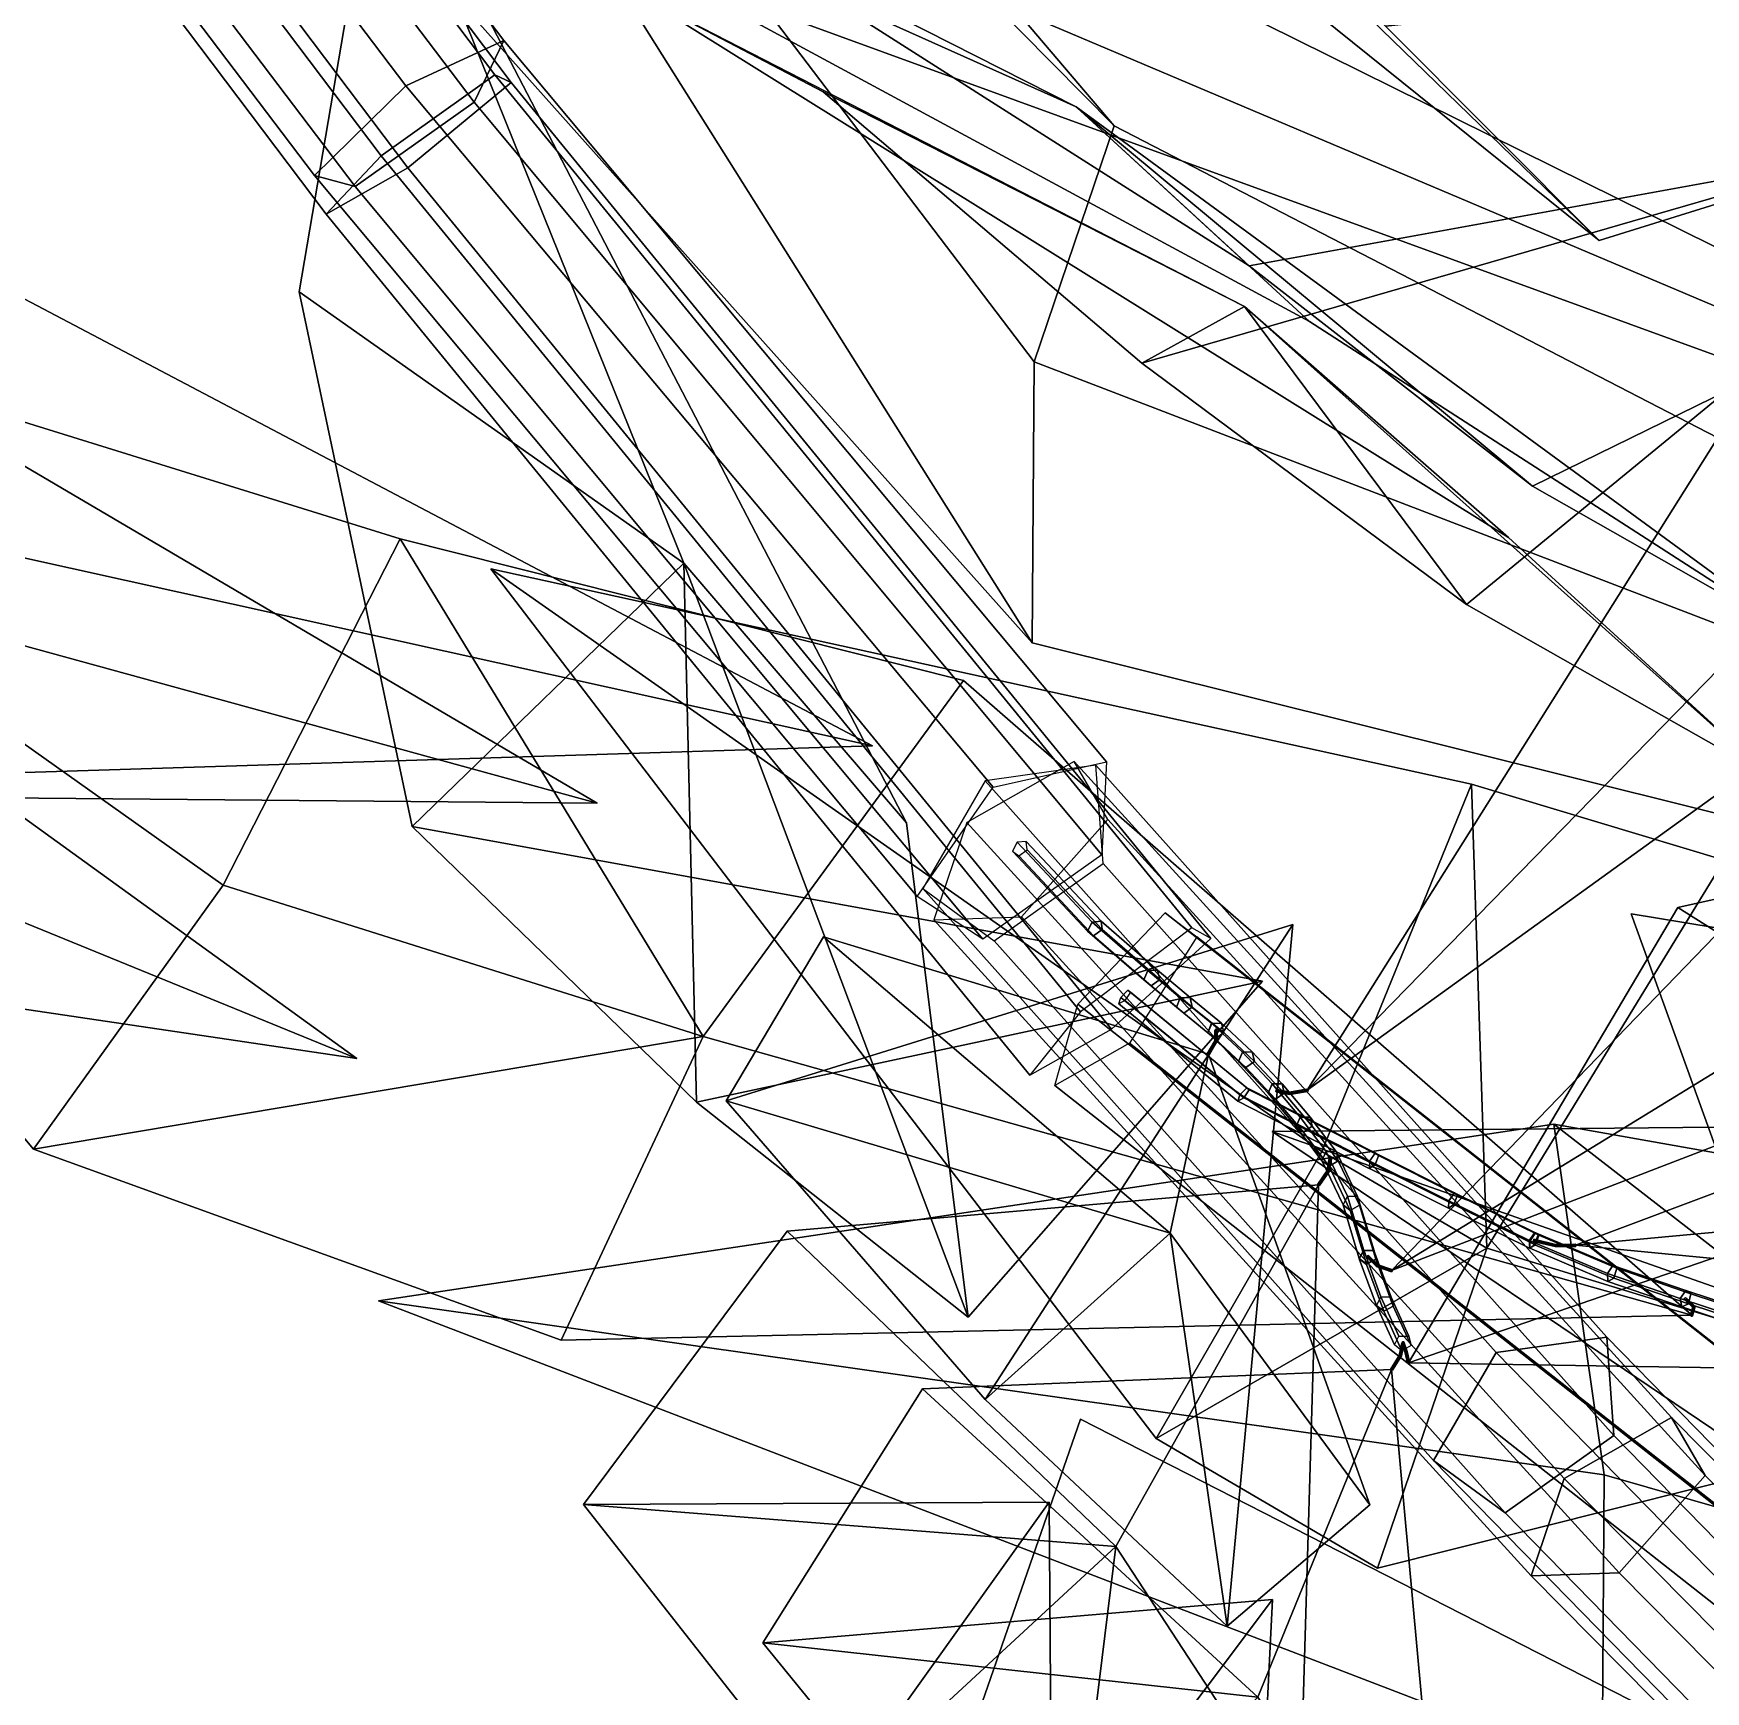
# Model space of a CAD drawing. Header units: metres. Extents: x -422 to 269, y -311 to 154.
# Drawn here: x 83.6 to 128.56, y -205.74 to -161.16 of the extents above; entities that cross this region are included whole.
import ezdxf

# ---------------------------------------------------------------- set-up
doc = ezdxf.new("R2010")
doc.units = ezdxf.units.M

msp = doc.modelspace()

# ---------------------------------------------------------------- linework, layer by layer
at = {"layer": 'coral-li_Intrnd', "color": 3}
for points in [[(77.9958, -138.4192, 530.5067), (96.00821, -162.2718, 533.7997), (92.9461, -164.4474, 534.79), (74.9337, -140.5948, 531.4969)], [(75.9547, -139.276, 525.2241), (93.6129, -162.5605, 518.1351), (96.2484, -161.3485, 520.7188), (78.5902, -138.0639, 527.8079)], [(78.5902, -138.0639, 527.8079), (96.2484, -161.3485, 520.7188), (95.4468, -162.9989, 524.1428), (77.7886, -139.7143, 531.2319)], [(78.4367, -138.6183, 526.6523), (96.4491, -162.4709, 529.9454), (96.00821, -162.2718, 533.7997), (77.9958, -138.4192, 530.5067)], [(75.6513, -140.9189, 525.2244), (93.6637, -164.7715, 528.5175), (96.4491, -162.4709, 529.9454), (78.4367, -138.6183, 526.6523)], [(73.4997, -141.6868, 527.0273), (91.1579, -164.9713, 519.9382), (93.6129, -162.5605, 518.1351), (75.9547, -139.276, 525.2241)], [(77.7886, -139.7143, 531.2319), (95.4468, -162.9989, 524.1428), (92.2532, -165.2717, 523.6531), (74.595, -141.9871, 530.7422)], [(74.9337, -140.5948, 531.4969), (92.9461, -164.4474, 534.79), (91.466, -166.0115, 531.5568), (73.4536, -142.1589, 528.2637)], [(73.4536, -142.1589, 528.2637), (91.466, -166.0115, 531.5568), (93.6637, -164.7715, 528.5175), (75.6513, -140.9189, 525.2244)], [(74.595, -141.9871, 530.7422), (92.2532, -165.2717, 523.6531), (91.1579, -164.9713, 519.9382), (73.4997, -141.6868, 527.0273)], [(93.6129, -162.5605, 518.1351), (109.4018, -181.4242, 502.7185), (112.4519, -180.7346, 505.0232), (96.2484, -161.3485, 520.7188)], [(96.2484, -161.3485, 520.7188), (112.4519, -180.7346, 505.0232), (112.325, -183.2353, 507.9932), (95.4468, -162.9989, 524.1428)], [(96.00821, -162.2718, 533.7997), (114.7489, -185.1988, 537.9971), (111.7553, -187.4616, 539.0012), (92.9461, -164.4474, 534.79)], [(96.4491, -162.4709, 529.9454), (115.2584, -185.4851, 534.1567), (114.7489, -185.1988, 537.9971), (96.00821, -162.2718, 533.7997)], [(91.1579, -164.9713, 519.9382), (107.3614, -184.3574, 504.2426), (109.4018, -181.4242, 502.7185), (93.6129, -162.5605, 518.1351)], [(93.6637, -164.7715, 528.5175), (112.5843, -187.9275, 532.7515), (115.2584, -185.4851, 534.1567), (96.4491, -162.4709, 529.9454)], [(95.4468, -162.9989, 524.1428), (112.325, -183.2353, 507.9932), (109.1314, -185.5081, 507.5035), (92.2532, -165.2717, 523.6531)], [(92.9461, -164.4474, 534.79), (111.7553, -187.4616, 539.0012), (110.3866, -189.1674, 535.7908), (91.466, -166.0115, 531.5568)], [(92.2532, -165.2717, 523.6531), (109.1314, -185.5081, 507.5035), (107.3614, -184.3574, 504.2426), (91.1579, -164.9713, 519.9382)], [(91.466, -166.0115, 531.5568), (110.3866, -189.1674, 535.7908), (112.5843, -187.9275, 532.7515), (93.6637, -164.7715, 528.5175)], [(108.6941, -182.3689, 502.9297), (124.7593, -200.0053, 489.2169), (127.6453, -198.3667, 490.4904), (111.5801, -180.7302, 504.2032)], [(111.5801, -180.7302, 504.2032), (127.6453, -198.3667, 490.4904), (128.551, -199.9243, 493.5547), (112.4858, -182.2878, 507.2675)], [(109.1914, -181.2465, 503.2659), (122.9277, -196.6212, 485.042), (125.9061, -196.2074, 486.9379), (112.1698, -180.8327, 505.1617)], [(112.1698, -180.8327, 505.1617), (125.9061, -196.2074, 486.9379), (126.0947, -198.8492, 489.3089), (112.3584, -183.4745, 507.5327)], [(107.5115, -184.1479, 504.4474), (121.2478, -199.5226, 486.2236), (122.9277, -196.6212, 485.042), (109.1914, -181.2465, 503.2659)], [(107.8082, -184.9872, 505.2592), (123.8734, -202.6236, 491.5464), (124.7593, -200.0053, 489.2169), (108.6941, -182.3689, 502.9297)], [(112.4858, -182.2878, 507.2675), (128.551, -199.9243, 493.5547), (126.2332, -202.5401, 494.2036), (110.1679, -184.9037, 507.9164)], [(112.3584, -183.4745, 507.5327), (126.0947, -198.8492, 489.3089), (123.1723, -200.9291, 488.8607), (109.436, -185.5543, 507.0846)], [(109.436, -185.5543, 507.0846), (123.1723, -200.9291, 488.8607), (121.2478, -199.5226, 486.2236), (107.5115, -184.1479, 504.4474)], [(110.1679, -184.9037, 507.9164), (126.2332, -202.5401, 494.2036), (123.8734, -202.6236, 491.5464), (107.8082, -184.9872, 505.2592)], [(114.0282, -184.7976, 537.6396), (134.6501, -201.0191, 545.933), (132.2999, -203.4733, 546.9768), (111.678, -187.2518, 538.6834)], [(114.8835, -185.4432, 534.2502), (135.5054, -201.6646, 542.5436), (134.6501, -201.0191, 545.933), (114.0282, -184.7976, 537.6396)], [(113.0699, -188.3023, 533.1677), (133.6918, -204.5238, 541.4611), (135.5054, -201.6646, 542.5436), (114.8835, -185.4432, 534.2502)], [(111.678, -187.2518, 538.6834), (132.2999, -203.4733, 546.9768), (131.6807, -205.6584, 544.2422), (111.0588, -189.437, 535.9489)], [(111.0588, -189.437, 535.9489), (131.6807, -205.6584, 544.2422), (133.6918, -204.5238, 541.4611), (113.0699, -188.3023, 533.1677)], [(122.9277, -196.6212, 485.042), (134.7501, -208.6966, 463.9868), (137.8966, -208.4634, 465.6243), (125.9061, -196.2074, 486.9379)], [(125.9061, -196.2074, 486.9379), (137.8966, -208.4634, 465.6243), (138.3589, -211.3991, 467.5747), (126.0947, -198.8492, 489.3089)], [(121.2478, -199.5226, 486.2236), (133.2383, -211.7786, 464.91), (134.7501, -208.6966, 463.9868), (122.9277, -196.6212, 485.042)], [(124.7593, -200.0053, 489.2169), (141.9223, -217.3534, 476.2458), (144.7081, -215.6092, 477.5998), (127.6453, -198.3667, 490.4904)], [(127.6453, -198.3667, 490.4904), (144.7081, -215.6092, 477.5998), (145.5522, -217.1019, 480.7136), (128.551, -199.9243, 493.5547)], [(126.0947, -198.8492, 489.3089), (138.3589, -211.3991, 467.5747), (135.4365, -213.4789, 467.1266), (123.1723, -200.9291, 488.8607)], [(123.1723, -200.9291, 488.8607), (135.4365, -213.4789, 467.1266), (133.2383, -211.7786, 464.91), (121.2478, -199.5226, 486.2236)], [(123.8734, -202.6236, 491.5464), (141.0364, -219.9717, 478.5753), (141.9223, -217.3534, 476.2458), (124.7593, -200.0053, 489.2169)], [(128.551, -199.9243, 493.5547), (145.5522, -217.1019, 480.7136), (143.2959, -219.7827, 481.313), (126.2332, -202.5401, 494.2036)], [(126.2332, -202.5401, 494.2036), (143.2959, -219.7827, 481.313), (141.0364, -219.9717, 478.5753), (123.8734, -202.6236, 491.5464)]]:
    msp.add_3dface(points, dxfattribs=at)
at = {"layer": 'coral-li_Leaf', "color": 3}
for points in [[(82.2972, -127.9908, 544.9619), (112.6605, -163.6378, 555.6397), (82.5609, -133.2216, 531.3297)], [(82.2972, -127.9908, 544.9619), (82.5609, -133.2216, 531.3297), (112.6605, -163.6378, 555.6397)], [(82.5609, -133.2216, 531.3297), (110.4517, -177.5394, 527.5251), (79.685, -143.0822, 514.4729)], [(82.5609, -133.2216, 531.3297), (79.685, -143.0822, 514.4729), (110.4517, -177.5394, 527.5251)], [(82.5609, -133.2216, 531.3297), (112.6605, -163.6378, 555.6397), (110.5086, -169.9835, 542.9767)], [(82.5609, -133.2216, 531.3297), (110.5086, -169.9835, 542.9767), (112.6605, -163.6378, 555.6397)], [(82.5609, -133.2216, 531.3297), (110.5086, -169.9835, 542.9767), (110.4517, -177.5394, 527.5251)], [(82.5609, -133.2216, 531.3297), (110.4517, -177.5394, 527.5251), (110.5086, -169.9835, 542.9767)], [(105.7997, -150.7157, 469.6205), (125.7, -166.7217, 441.4562), (101.7425, -143.4905, 461.5596)], [(105.7997, -150.7157, 469.6205), (101.7425, -143.4905, 461.5596), (125.7, -166.7217, 441.4562)], [(101.7425, -143.4905, 461.5596), (125.7, -166.7217, 441.4562), (119.9552, -160.963, 433.5535)], [(101.7425, -143.4905, 461.5596), (119.9552, -160.963, 433.5535), (125.7, -166.7217, 441.4562)], [(85.767, -151.5306, 521.8103), (117.9126, -168.9009, 483.46), (111.6391, -163.1291, 478.0622)], [(85.767, -151.5306, 521.8103), (111.6391, -163.1291, 478.0622), (117.9126, -168.9009, 483.46)], [(111.6391, -163.1291, 478.0622), (101.5149, -157.9935, 470.5034), (85.767, -151.5306, 521.8103)], [(111.6391, -163.1291, 478.0622), (85.767, -151.5306, 521.8103), (101.5149, -157.9935, 470.5034)], [(149.1923, -157.4843, 474.5661), (141.0412, -152.7034, 466.7111), (117.8498, -189.5691, 488.5111)], [(149.1923, -157.4843, 474.5661), (117.8498, -189.5691, 488.5111), (141.0412, -152.7034, 466.7111)], [(101.2142, -153.2242, 501.9316), (151.1551, -177.9399, 472.0152), (97.6305, -155.2793, 488.2136)], [(101.2142, -153.2242, 501.9316), (97.6305, -155.2793, 488.2136), (151.1551, -177.9399, 472.0152)], [(101.0855, -175.4011, 466.8964), (90.7479, -168.102, 461.8106), (92.9418, -155.1932, 514.2578)], [(101.0855, -175.4011, 466.8964), (92.9418, -155.1932, 514.2578), (90.7479, -168.102, 461.8106)], [(92.9418, -155.1932, 514.2578), (107.0722, -182.3811, 471.0494), (101.0855, -175.4011, 466.8964)], [(92.9418, -155.1932, 514.2578), (101.0855, -175.4011, 466.8964), (107.0722, -182.3811, 471.0494)], [(97.6305, -155.2793, 488.2136), (151.1551, -177.9399, 472.0152), (95.8267, -157.7746, 471.2912)], [(97.6305, -155.2793, 488.2136), (95.8267, -157.7746, 471.2912), (151.1551, -177.9399, 472.0152)], [(125.7, -166.7217, 441.4562), (156.867, -157.0102, 403.4977), (119.9552, -160.963, 433.5535)], [(125.7, -166.7217, 441.4562), (119.9552, -160.963, 433.5535), (156.867, -157.0102, 403.4977)], [(117.8498, -189.5691, 488.5111), (155.7276, -162.2283, 478.7409), (149.1923, -157.4843, 474.5661)], [(117.8498, -189.5691, 488.5111), (149.1923, -157.4843, 474.5661), (155.7276, -162.2283, 478.7409)], [(111.6391, -163.1291, 478.0622), (116.2904, -167.4075, 442.3426), (101.5149, -157.9935, 470.5034)], [(111.6391, -163.1291, 478.0622), (101.5149, -157.9935, 470.5034), (116.2904, -167.4075, 442.3426)], [(99.9303, -160.1554, 506.5494), (123.2654, -174.7103, 461.2787), (116.1605, -168.4954, 457.7149)], [(99.9303, -160.1554, 506.5494), (116.1605, -168.4954, 457.7149), (123.2654, -174.7103, 461.2787)], [(116.1605, -168.4954, 457.7149), (104.8343, -162.7215, 452.7765), (99.9303, -160.1554, 506.5494)], [(116.1605, -168.4954, 457.7149), (99.9303, -160.1554, 506.5494), (104.8343, -162.7215, 452.7765)], [(123.9089, -173.325, 449.283), (147.6403, -161.7065, 417.0368), (116.2904, -167.4075, 442.3426)], [(123.9089, -173.325, 449.283), (116.2904, -167.4075, 442.3426), (147.6403, -161.7065, 417.0368)], [(131.3018, -177.5271, 454.3492), (147.6403, -161.7065, 417.0368), (123.9089, -173.325, 449.283)], [(131.3018, -177.5271, 454.3492), (123.9089, -173.325, 449.283), (147.6403, -161.7065, 417.0368)], [(116.1605, -168.4954, 457.7149), (113.3991, -170.0196, 421.5779), (104.8343, -162.7215, 452.7765)], [(116.1605, -168.4954, 457.7149), (104.8343, -162.7215, 452.7765), (113.3991, -170.0196, 421.5779)], [(122.1296, -176.5084, 426.3635), (139.1056, -162.5804, 390.9261), (113.3991, -170.0196, 421.5779)], [(122.1296, -176.5084, 426.3635), (113.3991, -170.0196, 421.5779), (139.1056, -162.5804, 390.9261)], [(130.2985, -181.14, 429.4933), (139.1056, -162.5804, 390.9261), (122.1296, -176.5084, 426.3635)], [(130.2985, -181.14, 429.4933), (122.1296, -176.5084, 426.3635), (139.1056, -162.5804, 390.9261)], [(117.9126, -168.9009, 483.46), (131.3018, -177.5271, 454.3492), (111.6391, -163.1291, 478.0622)], [(117.9126, -168.9009, 483.46), (111.6391, -163.1291, 478.0622), (131.3018, -177.5271, 454.3492)], [(111.6391, -163.1291, 478.0622), (131.3018, -177.5271, 454.3492), (123.9089, -173.325, 449.283)], [(111.6391, -163.1291, 478.0622), (123.9089, -173.325, 449.283), (131.3018, -177.5271, 454.3492)], [(111.6391, -163.1291, 478.0622), (123.9089, -173.325, 449.283), (116.2904, -167.4075, 442.3426)], [(111.6391, -163.1291, 478.0622), (116.2904, -167.4075, 442.3426), (123.9089, -173.325, 449.283)], [(112.6605, -163.6378, 555.6397), (166.657, -191.5466, 538.163), (110.5086, -169.9835, 542.9767)], [(112.6605, -163.6378, 555.6397), (110.5086, -169.9835, 542.9767), (166.657, -191.5466, 538.163)], [(83.602, -191.153, 607.014), (61.6828, -164.8757, 626.4848), (88.6999, -184.0538, 608.7888)], [(83.602, -191.153, 607.014), (88.6999, -184.0538, 608.7888), (61.6828, -164.8757, 626.4848)], [(88.6999, -184.0538, 608.7888), (61.6828, -164.8757, 626.4848), (93.4602, -174.7438, 611.0935)], [(88.6999, -184.0538, 608.7888), (93.4602, -174.7438, 611.0935), (61.6828, -164.8757, 626.4848)], [(77.4298, -173.9502, 616.0911), (106.1569, -180.3095, 633.3027), (78.7027, -165.8475, 621.3011)], [(77.4298, -173.9502, 616.0911), (78.7027, -165.8475, 621.3011), (106.1569, -180.3095, 633.3027)], [(71.8302, -174.4586, 614.8571), (98.7563, -181.8459, 634.4106), (72.7353, -166.5445, 620.4218)], [(71.8302, -174.4586, 614.8571), (72.7353, -166.5445, 620.4218), (98.7563, -181.8459, 634.4106)], [(101.0855, -175.4011, 466.8964), (93.7807, -182.4791, 432.0772), (90.7479, -168.102, 461.8106)], [(101.0855, -175.4011, 466.8964), (90.7479, -168.102, 461.8106), (93.7807, -182.4791, 432.0772)], [(116.1605, -168.4954, 457.7149), (122.1296, -176.5084, 426.3635), (113.3991, -170.0196, 421.5779)], [(116.1605, -168.4954, 457.7149), (113.3991, -170.0196, 421.5779), (122.1296, -176.5084, 426.3635)], [(123.2654, -174.7103, 461.2787), (130.2985, -181.14, 429.4933), (116.1605, -168.4954, 457.7149)], [(123.2654, -174.7103, 461.2787), (116.1605, -168.4954, 457.7149), (130.2985, -181.14, 429.4933)], [(116.1605, -168.4954, 457.7149), (130.2985, -181.14, 429.4933), (122.1296, -176.5084, 426.3635)], [(116.1605, -168.4954, 457.7149), (122.1296, -176.5084, 426.3635), (130.2985, -181.14, 429.4933)], [(110.5086, -169.9835, 542.9767), (166.657, -191.5466, 538.163), (110.4517, -177.5394, 527.5251)], [(110.5086, -169.9835, 542.9767), (110.4517, -177.5394, 527.5251), (166.657, -191.5466, 538.163)], [(66.07541, -178.0018, 607.326), (92.2972, -188.717, 626.2873), (67.3702, -170.6983, 613.6031)], [(66.07541, -178.0018, 607.326), (67.3702, -170.6983, 613.6031), (92.2972, -188.717, 626.2873)], [(151.7428, -175.0306, 450.8031), (142.7837, -170.9837, 443.4305), (120.1118, -194.4191, 479.6096)], [(151.7428, -175.0306, 450.8031), (120.1118, -194.4191, 479.6096), (142.7837, -170.9837, 443.4305)], [(77.0843, -181.2216, 612.554), (106.1569, -180.3095, 633.3027), (77.4298, -173.9502, 616.0911)], [(77.0843, -181.2216, 612.554), (77.4298, -173.9502, 616.0911), (106.1569, -180.3095, 633.3027)], [(71.7066, -181.6099, 611.0693), (98.7563, -181.8459, 634.4106), (71.8302, -174.4586, 614.8571)], [(71.7066, -181.6099, 611.0693), (71.8302, -174.4586, 614.8571), (98.7563, -181.8459, 634.4106)], [(101.6049, -188.1266, 582.4101), (88.6999, -184.0538, 608.7888), (93.4602, -174.7438, 611.0935)], [(101.6049, -188.1266, 582.4101), (93.4602, -174.7438, 611.0935), (88.6999, -184.0538, 608.7888)], [(101.6049, -188.1266, 582.4101), (93.4602, -174.7438, 611.0935), (108.6055, -178.5502, 585.6166)], [(101.6049, -188.1266, 582.4101), (108.6055, -178.5502, 585.6166), (93.4602, -174.7438, 611.0935)], [(120.1118, -194.4191, 479.6096), (158.2867, -179.7187, 455.0274), (151.7428, -175.0306, 450.8031)], [(120.1118, -194.4191, 479.6096), (151.7428, -175.0306, 450.8031), (158.2867, -179.7187, 455.0274)], [(101.0855, -175.4011, 466.8964), (101.4305, -189.8867, 437.3533), (93.7807, -182.4791, 432.0772)], [(101.0855, -175.4011, 466.8964), (93.7807, -182.4791, 432.0772), (101.4305, -189.8867, 437.3533)], [(113.7855, -198.9303, 623.226), (95.8963, -175.5492, 649.3673), (118.2411, -191.2116, 623.5551)], [(113.7855, -198.9303, 623.226), (118.2411, -191.2116, 623.5551), (95.8963, -175.5492, 649.3673)], [(118.2411, -191.2116, 623.5551), (95.8963, -175.5492, 649.3673), (122.2645, -181.3403, 624.5629)], [(118.2411, -191.2116, 623.5551), (122.2645, -181.3403, 624.5629), (95.8963, -175.5492, 649.3673)], [(107.0722, -182.3811, 471.0494), (108.7352, -195.6733, 440.6904), (101.0855, -175.4011, 466.8964)], [(107.0722, -182.3811, 471.0494), (101.0855, -175.4011, 466.8964), (108.7352, -195.6733, 440.6904)], [(101.0855, -175.4011, 466.8964), (108.7352, -195.6733, 440.6904), (101.4305, -189.8867, 437.3533)], [(101.0855, -175.4011, 466.8964), (101.4305, -189.8867, 437.3533), (108.7352, -195.6733, 440.6904)], [(169.7977, -189.5854, 554.1497), (168.5976, -177.3798, 554.9125), (125.0666, -193.7372, 540.433)], [(169.7977, -189.5854, 554.1497), (125.0666, -193.7372, 540.433), (168.5976, -177.3798, 554.9125)], [(65.5837, -184.7558, 602.8937), (92.2972, -188.717, 626.2873), (66.07541, -178.0018, 607.326)], [(65.5837, -184.7558, 602.8937), (66.07541, -178.0018, 607.326), (92.2972, -188.717, 626.2873)], [(38.3011, -178.6649, 537.1664), (92.9571, -228.6472, 551.8063), (43.3352, -185.5479, 522.3422)], [(38.3011, -178.6649, 537.1664), (43.3352, -185.5479, 522.3422), (92.9571, -228.6472, 551.8063)], [(101.6049, -188.1266, 582.4101), (108.6055, -178.5502, 585.6166), (128.1893, -195.6181, 544.418)], [(101.6049, -188.1266, 582.4101), (128.1893, -195.6181, 544.418), (108.6055, -178.5502, 585.6166)], [(122.6772, -193.8156, 594.3575), (118.2411, -191.2116, 623.5551), (122.2645, -181.3403, 624.5629)], [(122.6772, -193.8156, 594.3575), (122.2645, -181.3403, 624.5629), (118.2411, -191.2116, 623.5551)], [(122.6772, -193.8156, 594.3575), (122.2645, -181.3403, 624.5629), (129.0576, -183.38, 595.5348)], [(122.6772, -193.8156, 594.3575), (129.0576, -183.38, 595.5348), (122.2645, -181.3403, 624.5629)], [(101.4305, -189.8867, 437.3533), (116.6469, -186.633, 398.6769), (93.7807, -182.4791, 432.0772)], [(101.4305, -189.8867, 437.3533), (93.7807, -182.4791, 432.0772), (116.6469, -186.633, 398.6769)], [(137.8318, -190.9636, 431.7404), (137.2461, -182.5584, 400.1622), (127.8151, -184.6574, 428.4392)], [(137.8318, -190.9636, 431.7404), (127.8151, -184.6574, 428.4392), (137.2461, -182.5584, 400.1622)], [(122.6772, -193.8156, 594.3575), (129.0576, -183.38, 595.5348), (136.8029, -198.1367, 549.77)], [(122.6772, -193.8156, 594.3575), (136.8029, -198.1367, 549.77), (129.0576, -183.38, 595.5348)], [(101.6049, -188.1266, 582.4101), (83.602, -191.153, 607.014), (88.6999, -184.0538, 608.7888)], [(101.6049, -188.1266, 582.4101), (88.6999, -184.0538, 608.7888), (83.602, -191.153, 607.014)], [(137.8318, -190.9636, 431.7404), (127.8151, -184.6574, 428.4392), (120.5762, -196.8976, 475.0218)], [(137.8318, -190.9636, 431.7404), (120.5762, -196.8976, 475.0218), (127.8151, -184.6574, 428.4392)], [(109.1892, -197.8821, 417.3643), (117.4584, -185.1095, 383.0226), (102.2274, -189.857, 416.0309)], [(109.1892, -197.8821, 417.3643), (102.2274, -189.857, 416.0309), (117.4584, -185.1095, 383.0226)], [(115.6948, -203.9802, 417.5313), (117.4584, -185.1095, 383.0226), (109.1892, -197.8821, 417.3643)], [(115.6948, -203.9802, 417.5313), (109.1892, -197.8821, 417.3643), (117.4584, -185.1095, 383.0226)], [(43.3352, -185.5479, 522.3422), (92.9571, -228.6472, 551.8063), (51.9204, -194.5653, 506.0157)], [(43.3352, -185.5479, 522.3422), (51.9204, -194.5653, 506.0157), (92.9571, -228.6472, 551.8063)], [(114.1681, -193.4098, 446.2463), (102.2274, -189.857, 416.0309), (104.8421, -185.4461, 445.4698)], [(114.1681, -193.4098, 446.2463), (104.8421, -185.4461, 445.4698), (102.2274, -189.857, 416.0309)], [(114.1681, -193.4098, 446.2463), (104.8421, -185.4461, 445.4698), (115.1903, -188.5946, 492.9584)], [(114.1681, -193.4098, 446.2463), (115.1903, -188.5946, 492.9584), (104.8421, -185.4461, 445.4698)], [(108.7352, -195.6733, 440.6904), (116.6469, -186.633, 398.6769), (101.4305, -189.8867, 437.3533)], [(108.7352, -195.6733, 440.6904), (101.4305, -189.8867, 437.3533), (116.6469, -186.633, 398.6769)], [(97.7914, -196.2905, 581.2043), (83.602, -191.153, 607.014), (101.6049, -188.1266, 582.4101)], [(97.7914, -196.2905, 581.2043), (101.6049, -188.1266, 582.4101), (83.602, -191.153, 607.014)], [(128.1893, -195.6181, 544.418), (97.7914, -196.2905, 581.2043), (101.6049, -188.1266, 582.4101)], [(128.1893, -195.6181, 544.418), (101.6049, -188.1266, 582.4101), (97.7914, -196.2905, 581.2043)], [(115.1903, -188.5946, 492.9584), (119.5294, -200.7127, 447.0015), (114.1681, -193.4098, 446.2463)], [(115.1903, -188.5946, 492.9584), (114.1681, -193.4098, 446.2463), (119.5294, -200.7127, 447.0015)], [(125.0666, -193.7372, 540.433), (171.2498, -198.1934, 551.612), (169.7977, -189.5854, 554.1497)], [(125.0666, -193.7372, 540.433), (169.7977, -189.5854, 554.1497), (171.2498, -198.1934, 551.612)], [(114.1681, -193.4098, 446.2463), (109.1892, -197.8821, 417.3643), (102.2274, -189.857, 416.0309)], [(114.1681, -193.4098, 446.2463), (102.2274, -189.857, 416.0309), (109.1892, -197.8821, 417.3643)], [(125.834, -199.9098, 623.6126), (92.8744, -195.228, 630.9391), (124.4763, -190.4844, 621.6798)], [(125.834, -199.9098, 623.6126), (124.4763, -190.4844, 621.6798), (92.8744, -195.228, 630.9391)], [(143.6749, -200.0892, 631.0791), (116.9084, -190.6794, 649.9719), (143.5912, -190.4221, 630.1004)], [(143.6749, -200.0892, 631.0791), (143.5912, -190.4221, 630.1004), (116.9084, -190.6794, 649.9719)], [(142.9868, -204.826, 603.4761), (125.834, -199.9098, 623.6126), (124.4763, -190.4844, 621.6798)], [(142.9868, -204.826, 603.4761), (124.4763, -190.4844, 621.6798), (125.834, -199.9098, 623.6126)], [(142.9868, -204.826, 603.4761), (124.4763, -190.4844, 621.6798), (142.9781, -193.7566, 602.1258)], [(142.9868, -204.826, 603.4761), (142.9781, -193.7566, 602.1258), (124.4763, -190.4844, 621.6798)], [(142.5965, -208.0308, 632.2065), (116.9084, -190.6794, 649.9719), (143.6749, -200.0892, 631.0791)], [(142.5965, -208.0308, 632.2065), (143.6749, -200.0892, 631.0791), (116.9084, -190.6794, 649.9719)], [(120.5762, -196.8976, 475.0218), (144.1299, -197.2746, 433.5153), (137.8318, -190.9636, 431.7404)], [(120.5762, -196.8976, 475.0218), (137.8318, -190.9636, 431.7404), (144.1299, -197.2746, 433.5153)], [(122.6772, -193.8156, 594.3575), (113.7855, -198.9303, 623.226), (118.2411, -191.2116, 623.5551)], [(122.6772, -193.8156, 594.3575), (118.2411, -191.2116, 623.5551), (113.7855, -198.9303, 623.226)], [(112.7047, -201.8396, 438.2917), (103.8644, -193.354, 437.3754), (118.1526, -192.1154, 483.9208)], [(112.7047, -201.8396, 438.2917), (118.1526, -192.1154, 483.9208), (103.8644, -193.354, 437.3754)], [(118.1526, -192.1154, 483.9208), (117.6433, -209.3863, 439.433), (112.7047, -201.8396, 438.2917)], [(118.1526, -192.1154, 483.9208), (112.7047, -201.8396, 438.2917), (117.6433, -209.3863, 439.433)], [(112.7047, -201.8396, 438.2917), (98.3857, -200.7049, 408.9344), (103.8644, -193.354, 437.3754)], [(112.7047, -201.8396, 438.2917), (103.8644, -193.354, 437.3754), (98.3857, -200.7049, 408.9344)], [(114.1681, -193.4098, 446.2463), (115.6948, -203.9802, 417.5313), (109.1892, -197.8821, 417.3643)], [(114.1681, -193.4098, 446.2463), (109.1892, -197.8821, 417.3643), (115.6948, -203.9802, 417.5313)], [(119.5294, -200.7127, 447.0015), (115.6948, -203.9802, 417.5313), (114.1681, -193.4098, 446.2463)], [(119.5294, -200.7127, 447.0015), (114.1681, -193.4098, 446.2463), (115.6948, -203.9802, 417.5313)], [(119.7433, -202.4173, 594.1362), (113.7855, -198.9303, 623.226), (122.6772, -193.8156, 594.3575)], [(119.7433, -202.4173, 594.1362), (122.6772, -193.8156, 594.3575), (113.7855, -198.9303, 623.226)], [(136.8029, -198.1367, 549.77), (119.7433, -202.4173, 594.1362), (122.6772, -193.8156, 594.3575)], [(136.8029, -198.1367, 549.77), (122.6772, -193.8156, 594.3575), (119.7433, -202.4173, 594.1362)], [(125.7805, -207.8647, 625.1026), (92.8744, -195.228, 630.9391), (125.834, -199.9098, 623.6126)], [(125.7805, -207.8647, 625.1026), (125.834, -199.9098, 623.6126), (92.8744, -195.228, 630.9391)], [(116.5171, -205.8821, 429.2003), (107.5004, -197.5988, 428.159), (120.1182, -197.0803, 475.1982)], [(116.5171, -205.8821, 429.2003), (120.1182, -197.0803, 475.1982), (107.5004, -197.5988, 428.159)], [(120.1182, -197.0803, 475.1982), (121.6039, -213.3287, 430.3485), (116.5171, -205.8821, 429.2003)], [(120.1182, -197.0803, 475.1982), (116.5171, -205.8821, 429.2003), (121.6039, -213.3287, 430.3485)], [(116.5171, -205.8821, 429.2003), (103.2077, -204.4256, 399.3856), (107.5004, -197.5988, 428.159)], [(116.5171, -205.8821, 429.2003), (107.5004, -197.5988, 428.159), (103.2077, -204.4256, 399.3856)], [(142.9868, -204.826, 603.4761), (125.7805, -207.8647, 625.1026), (125.834, -199.9098, 623.6126)], [(142.9868, -204.826, 603.4761), (125.834, -199.9098, 623.6126), (125.7805, -207.8647, 625.1026)], [(104.9213, -209.021, 410.6005), (110.9064, -200.645, 374.4773), (98.3857, -200.7049, 408.9344)], [(104.9213, -209.021, 410.6005), (98.3857, -200.7049, 408.9344), (110.9064, -200.645, 374.4773)], [(112.7047, -201.8396, 438.2917), (104.9213, -209.021, 410.6005), (98.3857, -200.7049, 408.9344)], [(112.7047, -201.8396, 438.2917), (98.3857, -200.7049, 408.9344), (104.9213, -209.021, 410.6005)], [(111.021, -215.5189, 410.9302), (110.9064, -200.645, 374.4773), (104.9213, -209.021, 410.6005)], [(111.021, -215.5189, 410.9302), (104.9213, -209.021, 410.6005), (110.9064, -200.645, 374.4773)], [(112.7047, -201.8396, 438.2917), (111.021, -215.5189, 410.9302), (104.9213, -209.021, 410.6005)], [(112.7047, -201.8396, 438.2917), (104.9213, -209.021, 410.6005), (111.021, -215.5189, 410.9302)], [(117.6433, -209.3863, 439.433), (111.021, -215.5189, 410.9302), (112.7047, -201.8396, 438.2917)], [(117.6433, -209.3863, 439.433), (112.7047, -201.8396, 438.2917), (111.021, -215.5189, 410.9302)], [(109.8913, -212.6138, 401.0979), (116.9185, -203.2621, 365.4043), (103.2077, -204.4256, 399.3856)], [(109.8913, -212.6138, 401.0979), (103.2077, -204.4256, 399.3856), (116.9185, -203.2621, 365.4043)], [(116.1396, -218.9647, 401.4998), (116.9185, -203.2621, 365.4043), (109.8913, -212.6138, 401.0979)], [(116.1396, -218.9647, 401.4998), (109.8913, -212.6138, 401.0979), (116.9185, -203.2621, 365.4043)], [(116.5171, -205.8821, 429.2003), (109.8913, -212.6138, 401.0979), (103.2077, -204.4256, 399.3856)], [(116.5171, -205.8821, 429.2003), (103.2077, -204.4256, 399.3856), (109.8913, -212.6138, 401.0979)], [(144.2723, -212.6285, 605.8279), (125.7805, -207.8647, 625.1026), (142.9868, -204.826, 603.4761)], [(144.2723, -212.6285, 605.8279), (142.9868, -204.826, 603.4761), (125.7805, -207.8647, 625.1026)]]:
    msp.add_3dface(points, dxfattribs=at)
at = {"layer": 'coral-li_Mrstm', "color": 3}
for points in [[(135.9411, -210.772, 465.8523), (126.5585, -184.8269, 464.1971), (137.7728, -186.672, 448.254)], [(135.9411, -210.772, 465.8523), (137.7728, -186.672, 448.254), (126.5585, -184.8269, 464.1971)], [(135.9411, -210.772, 465.8523), (109.0374, -206.2382, 450.7182), (111.7517, -198.4143, 468.3422)], [(135.9411, -210.772, 465.8523), (111.7517, -198.4143, 468.3422), (109.0374, -206.2382, 450.7182)]]:
    msp.add_3dface(points, dxfattribs=at)
at = {"layer": 'coral-li_Petiole', "color": 3}
for points in [[(109.9262, -183.141, 505.4292), (111.9394, -185.2892, 502.2704), (112.0645, -185.0513, 502.1883), (110.0512, -182.903, 505.347)], [(110.0512, -182.903, 505.347), (112.0645, -185.0513, 502.1883), (112.3077, -185.0271, 502.3269), (110.2945, -182.8788, 505.4857)], [(110.2945, -182.8788, 505.4857), (112.3077, -185.0271, 502.3269), (112.3354, -185.2499, 502.496), (110.3221, -183.1016, 505.6548)], [(110.0911, -183.2661, 505.6194), (112.1043, -185.4143, 502.4606), (111.9394, -185.2892, 502.2704), (109.9262, -183.141, 505.4292)], [(110.3221, -183.1016, 505.6548), (112.3354, -185.2499, 502.496), (112.1043, -185.4143, 502.4606), (110.0911, -183.2661, 505.6194)], [(111.9394, -185.2892, 502.2704), (113.4577, -186.6038, 498.4704), (113.5643, -186.3479, 498.4244), (112.0645, -185.0513, 502.1883)], [(112.0645, -185.0513, 502.1883), (113.5643, -186.3479, 498.4244), (113.826, -186.3417, 498.5269), (112.3077, -185.0271, 502.3269)], [(112.3077, -185.0271, 502.3269), (113.826, -186.3417, 498.5269), (113.8834, -186.5937, 498.6372), (112.3354, -185.2499, 502.496)], [(112.1043, -185.4143, 502.4606), (113.6524, -186.7581, 498.6018), (113.4577, -186.6038, 498.4704), (111.9394, -185.2892, 502.2704)], [(112.3354, -185.2499, 502.496), (113.8834, -186.5937, 498.6372), (113.6524, -186.7581, 498.6018), (112.1043, -185.4143, 502.4606)], [(113.457, -186.6032, 498.4721), (114.3319, -187.3393, 496.1828), (114.4371, -187.0822, 496.1404), (113.5623, -186.3461, 498.4297)], [(113.5623, -186.3461, 498.4297), (114.4371, -187.0822, 496.1404), (114.7002, -187.0771, 496.2393), (113.8253, -186.3411, 498.5286)], [(113.8253, -186.3411, 498.5286), (114.7002, -187.0771, 496.2393), (114.7599, -187.3311, 496.3438), (113.8851, -186.5951, 498.6331)], [(113.0296, -186.8808, 536.0676), (116.2267, -189.5045, 537.309), (116.0379, -189.6961, 537.3904), (112.8408, -187.0724, 536.149)], [(112.9459, -187.1516, 535.7109), (116.143, -189.7752, 536.9523), (116.2913, -189.5531, 537.0399), (113.0942, -186.9294, 535.7985)], [(113.0942, -186.9294, 535.7985), (116.2913, -189.5531, 537.0399), (116.2267, -189.5045, 537.309), (113.0296, -186.8808, 536.0676)], [(113.654, -186.7596, 498.5976), (114.5289, -187.4956, 496.3083), (114.3319, -187.3393, 496.1828), (113.457, -186.6032, 498.4721)], [(113.8851, -186.5951, 498.6331), (114.7599, -187.3311, 496.3438), (114.5289, -187.4956, 496.3083), (113.654, -186.7596, 498.5976)], [(112.8408, -187.0724, 536.149), (116.0379, -189.6961, 537.3904), (115.984, -189.8649, 537.1722), (112.7869, -187.2413, 535.9308)], [(112.7869, -187.2413, 535.9308), (115.984, -189.8649, 537.1722), (116.143, -189.7752, 536.9523), (112.9459, -187.1516, 535.7109)], [(114.3319, -187.3393, 496.1828), (115.1758, -188.0265, 493.8689), (115.2797, -187.7682, 493.83), (114.4371, -187.0822, 496.1404)], [(114.5289, -187.4956, 496.3083), (115.3749, -188.1846, 493.9885), (115.1758, -188.0265, 493.8689), (114.3319, -187.3393, 496.1828)], [(114.4371, -187.0822, 496.1404), (115.2797, -187.7682, 493.83), (115.5441, -187.7643, 493.9253), (114.7002, -187.0771, 496.2393)], [(114.7599, -187.3311, 496.3438), (115.606, -188.0202, 494.0239), (115.3749, -188.1846, 493.9885), (114.5289, -187.4956, 496.3083)], [(114.7002, -187.0771, 496.2393), (115.5441, -187.7643, 493.9253), (115.606, -188.0202, 494.0239), (114.7599, -187.3311, 496.3438)], [(115.1745, -188.0255, 493.8723), (115.9984, -188.7974, 491.5759), (116.1054, -188.5419, 491.5284), (115.2815, -187.7699, 493.8247)], [(115.2815, -187.7699, 493.8247), (116.1054, -188.5419, 491.5284), (116.3703, -188.5384, 491.6222), (115.5464, -187.7664, 493.9186)], [(115.3637, -187.959, 493.9308), (115.3611, -188.2409, 493.3992), (115.3776, -188.2096, 493.3825), (115.3803, -187.9277, 493.9141)], [(115.3803, -187.9277, 493.9141), (115.3776, -188.2096, 493.3825), (115.4165, -188.2137, 493.3845), (115.4192, -187.9318, 493.9161)], [(115.4192, -187.9318, 493.9161), (115.4165, -188.2137, 493.3845), (115.4244, -188.2476, 493.4025), (115.427, -187.9657, 493.9341)], [(115.5464, -187.7664, 493.9186), (116.3703, -188.5384, 491.6222), (116.4295, -188.7917, 491.7286), (115.6056, -188.0197, 494.025)], [(115.3611, -188.2409, 493.3992), (115.1597, -188.5934, 492.9716), (115.174, -188.5688, 492.9448), (115.3776, -188.2096, 493.3825)], [(115.3896, -188.2647, 493.4117), (115.1874, -188.6196, 492.9803), (115.1597, -188.5934, 492.9716), (115.3611, -188.2409, 493.3992)], [(115.3776, -188.2096, 493.3825), (115.174, -188.5688, 492.9448), (115.2108, -188.5796, 492.9366), (115.4165, -188.2137, 493.3845)], [(115.3723, -188.1823, 493.9959), (116.1962, -188.9542, 491.6995), (115.9984, -188.7974, 491.5759), (115.1745, -188.0255, 493.8723)], [(115.4244, -188.2476, 493.4025), (115.2194, -188.611, 492.9583), (115.1874, -188.6196, 492.9803), (115.3896, -188.2647, 493.4117)], [(115.4165, -188.2137, 493.3845), (115.2108, -188.5796, 492.9366), (115.2194, -188.611, 492.9583), (115.4244, -188.2476, 493.4025)], [(115.3923, -187.9828, 493.9433), (115.3896, -188.2647, 493.4117), (115.3611, -188.2409, 493.3992), (115.3637, -187.959, 493.9308)], [(115.6056, -188.0197, 494.025), (116.4295, -188.7917, 491.7286), (116.1962, -188.9542, 491.6995), (115.3723, -188.1823, 493.9959)], [(115.427, -187.9657, 493.9341), (115.4244, -188.2476, 493.4025), (115.3896, -188.2647, 493.4117), (115.3923, -187.9828, 493.9433)], [(115.9984, -188.7974, 491.5759), (116.7994, -189.6515, 489.3048), (116.9094, -189.399, 489.2487), (116.1054, -188.5419, 491.5284)], [(116.1962, -188.9542, 491.6995), (116.9958, -189.8068, 489.4325), (116.7994, -189.6515, 489.3048), (115.9984, -188.7974, 491.5759)], [(116.1054, -188.5419, 491.5284), (116.9094, -189.399, 489.2487), (117.1748, -189.3959, 489.3411), (116.3703, -188.5384, 491.6222)], [(116.4295, -188.7917, 491.7286), (117.2313, -189.6464, 489.4552), (116.9958, -189.8068, 489.4325), (116.1962, -188.9542, 491.6995)], [(116.3703, -188.5384, 491.6222), (117.1748, -189.3959, 489.3411), (117.2313, -189.6464, 489.4552), (116.4295, -188.7917, 491.7286)], [(116.0379, -189.6961, 537.3904), (119.5206, -191.4662, 539.1865), (119.5179, -191.6687, 538.9916), (115.984, -189.8649, 537.1722)], [(116.2267, -189.5045, 537.309), (119.6779, -191.2538, 539.0908), (119.5206, -191.4662, 539.1865), (116.0379, -189.6961, 537.3904)], [(116.143, -189.7752, 536.9523), (119.6769, -191.579, 538.7717), (119.774, -191.3232, 538.836), (116.2913, -189.5531, 537.0399)], [(116.2913, -189.5531, 537.0399), (119.774, -191.3232, 538.836), (119.6779, -191.2538, 539.0908), (116.2267, -189.5045, 537.309)], [(116.7977, -189.6496, 489.3098), (117.5479, -190.5398, 487.031), (117.6596, -190.2892, 486.9699), (116.9094, -189.399, 489.2487)], [(116.9948, -189.8056, 489.4356), (117.745, -190.6958, 487.1568), (117.5479, -190.5398, 487.031), (116.7977, -189.6496, 489.3098)], [(116.9094, -189.399, 489.2487), (117.6596, -190.2892, 486.9699), (117.9267, -190.288, 487.0574), (117.1765, -189.3978, 489.3361)], [(117.2324, -189.6476, 489.4521), (117.9826, -190.5378, 487.1734), (117.745, -190.6958, 487.1568), (116.9948, -189.8056, 489.4356)], [(116.9968, -189.5932, 489.3397), (117.3513, -189.6593, 488.8579), (117.3613, -189.6215, 488.8601), (117.0068, -189.5554, 489.3418)], [(117.0222, -189.6138, 489.3612), (117.3767, -189.68, 488.8795), (117.3513, -189.6593, 488.8579), (116.9968, -189.5932, 489.3397)], [(117.0068, -189.5554, 489.3418), (117.3613, -189.6215, 488.8601), (117.3929, -189.6185, 488.883), (117.0385, -189.5523, 489.3647)], [(117.0484, -189.5882, 489.3769), (117.4028, -189.6543, 488.8951), (117.3767, -189.68, 488.8795), (117.0222, -189.6138, 489.3612)], [(117.0385, -189.5523, 489.3647), (117.3929, -189.6185, 488.883), (117.4028, -189.6543, 488.8951), (117.0484, -189.5882, 489.3769)], [(117.1765, -189.3978, 489.3361), (117.9267, -190.288, 487.0574), (117.9826, -190.5378, 487.1734), (117.2324, -189.6476, 489.4521)], [(117.3513, -189.6593, 488.8579), (117.8321, -189.5815, 488.4856), (117.834, -189.5438, 488.496), (117.3613, -189.6215, 488.8601)], [(117.3767, -189.68, 488.8795), (117.8545, -189.6022, 488.5102), (117.8321, -189.5815, 488.4856), (117.3513, -189.6593, 488.8579)], [(117.3613, -189.6215, 488.8601), (117.834, -189.5438, 488.496), (117.8575, -189.5409, 488.5272), (117.3929, -189.6185, 488.883)], [(117.4028, -189.6543, 488.8951), (117.8704, -189.5767, 488.5363), (117.8545, -189.6022, 488.5102), (117.3767, -189.68, 488.8795)], [(117.3929, -189.6185, 488.883), (117.8575, -189.5409, 488.5272), (117.8704, -189.5767, 488.5363), (117.4028, -189.6543, 488.8951)], [(115.984, -189.8649, 537.1722), (119.5179, -191.6687, 538.9916), (119.6769, -191.579, 538.7717), (116.143, -189.7752, 536.9523)], [(117.5479, -190.5398, 487.031), (118.2441, -191.4624, 484.7543), (118.3574, -191.2138, 484.6882), (117.6596, -190.2892, 486.9699)], [(117.745, -190.6958, 487.1568), (118.4418, -191.6192, 484.8783), (118.2441, -191.4624, 484.7543), (117.5479, -190.5398, 487.031)], [(117.6596, -190.2892, 486.9699), (118.3574, -191.2138, 484.6882), (118.6261, -191.2146, 484.7707), (117.9267, -190.288, 487.0574)], [(117.9826, -190.5378, 487.1734), (118.6814, -191.4637, 484.8885), (118.4418, -191.6192, 484.8783), (117.745, -190.6958, 487.1568)], [(117.9267, -190.288, 487.0574), (118.6261, -191.2146, 484.7707), (118.6814, -191.4637, 484.8885), (117.9826, -190.5378, 487.1734)], [(118.2401, -191.4562, 484.7694), (118.8118, -192.6525, 482.5808), (118.9327, -192.4179, 482.4842), (118.361, -191.2216, 484.6728)], [(118.4356, -191.6075, 484.9032), (119.0073, -192.8038, 482.7146), (118.8118, -192.6525, 482.5808), (118.2401, -191.4562, 484.7694)], [(118.361, -191.2216, 484.6728), (118.9327, -192.4179, 482.4842), (119.2041, -192.422, 482.5573), (118.6324, -191.2257, 484.7459)], [(118.4378, -191.3987, 484.8022), (118.3834, -191.7301, 484.3029), (118.4004, -191.7016, 484.2821), (118.4548, -191.3702, 484.7814)], [(118.4658, -191.4229, 484.8151), (118.4114, -191.7543, 484.3158), (118.3834, -191.7301, 484.3029), (118.4378, -191.3987, 484.8022)], [(118.4548, -191.3702, 484.7814), (118.4004, -191.7016, 484.2821), (118.4391, -191.7079, 484.282), (118.4935, -191.3764, 484.7813)], [(118.5008, -191.4089, 484.802), (118.4463, -191.7403, 484.3028), (118.4114, -191.7543, 484.3158), (118.4658, -191.4229, 484.8151)], [(118.6817, -191.4629, 484.8884), (119.2534, -192.6592, 482.6998), (119.0073, -192.8038, 482.7146), (118.4356, -191.6075, 484.9032)], [(118.4935, -191.3764, 484.7813), (118.4391, -191.7079, 484.282), (118.4463, -191.7403, 484.3028), (118.5008, -191.4089, 484.802)], [(118.6324, -191.2257, 484.7459), (119.2041, -192.422, 482.5573), (119.2534, -192.6592, 482.6998), (118.6817, -191.4629, 484.8884)], [(119.5313, -191.4715, 539.1917), (121.6587, -192.5387, 540.1313), (121.6472, -192.7369, 539.9324), (119.5198, -191.6696, 538.9927)], [(119.6828, -191.2562, 539.093), (121.8102, -192.3235, 540.0327), (121.6587, -192.5387, 540.1313), (119.5313, -191.4715, 539.1917)], [(119.6672, -191.5742, 538.7672), (121.7946, -192.6415, 539.7069), (121.8937, -192.3867, 539.7719), (119.7663, -191.3194, 538.8322)], [(119.7663, -191.3194, 538.8322), (121.8937, -192.3867, 539.7719), (121.8102, -192.3235, 540.0327), (119.6828, -191.2562, 539.093)], [(118.3834, -191.7301, 484.3029), (118.1234, -192.1106, 483.9363), (118.1368, -192.0901, 483.9058), (118.4004, -191.7016, 484.2821)], [(118.4114, -191.7543, 484.3158), (118.1501, -192.1377, 483.9456), (118.1234, -192.1106, 483.9363), (118.3834, -191.7301, 484.3029)], [(118.4004, -191.7016, 484.2821), (118.1368, -192.0901, 483.9058), (118.172, -192.1044, 483.8959), (118.4391, -191.7079, 484.282)], [(118.4463, -191.7403, 484.3028), (118.1805, -192.1338, 483.9203), (118.1501, -192.1377, 483.9456), (118.4114, -191.7543, 484.3158)], [(118.4391, -191.7079, 484.282), (118.172, -192.1044, 483.8959), (118.1805, -192.1338, 483.9203), (118.4463, -191.7403, 484.3028)], [(119.5198, -191.6696, 538.9927), (121.6472, -192.7369, 539.9324), (121.7946, -192.6415, 539.7069), (119.6672, -191.5742, 538.7672)], [(118.8118, -192.6525, 482.5808), (119.2466, -194.0948, 480.5331), (119.3735, -193.8778, 480.4074), (118.9327, -192.4179, 482.4842)], [(118.9327, -192.4179, 482.4842), (119.3735, -193.8778, 480.4074), (119.647, -193.8864, 480.4715), (119.2041, -192.422, 482.5573)], [(119.2041, -192.422, 482.5573), (119.647, -193.8864, 480.4715), (119.6917, -194.1088, 480.6374), (119.2534, -192.6592, 482.6998)], [(121.8102, -192.3235, 540.0327), (123.9912, -193.4028, 540.843), (123.8457, -193.6209, 540.9442), (121.6587, -192.5387, 540.1313)], [(121.7946, -192.6415, 539.7069), (123.9607, -193.7136, 540.5113), (124.0619, -193.4598, 540.577), (121.8937, -192.3867, 539.7719)], [(121.8937, -192.3867, 539.7719), (124.0619, -193.4598, 540.577), (123.9912, -193.4028, 540.843), (121.8102, -192.3235, 540.0327)], [(119.0073, -192.8038, 482.7146), (119.4406, -194.2396, 480.6761), (119.2466, -194.0948, 480.5331), (118.8118, -192.6525, 482.5808)], [(119.2534, -192.6592, 482.6998), (119.6917, -194.1088, 480.6374), (119.4406, -194.2396, 480.6761), (119.0073, -192.8038, 482.7146)], [(121.6587, -192.5387, 540.1313), (123.8457, -193.6209, 540.9442), (123.825, -193.8147, 540.7416), (121.6472, -192.7369, 539.9324)], [(121.6472, -192.7369, 539.9324), (123.825, -193.8147, 540.7416), (123.9607, -193.7136, 540.5113), (121.7946, -192.6415, 539.7069)], [(123.9673, -193.391, 540.8305), (126.0697, -194.2811, 541.9863), (125.9221, -194.4975, 542.0881), (123.8197, -193.6075, 540.9323)], [(123.8197, -193.6075, 540.9323), (125.9221, -194.4975, 542.0881), (125.935, -194.7081, 541.9025), (123.8326, -193.8181, 540.7466)], [(123.8326, -193.8181, 540.7466), (125.935, -194.7081, 541.9025), (126.0938, -194.6193, 541.6821), (123.9914, -193.7292, 540.5262)], [(123.937, -193.6103, 540.7556), (124.5216, -193.7482, 540.72), (124.5139, -193.7735, 540.6912), (123.9293, -193.6356, 540.7267)], [(123.9293, -193.6356, 540.7267), (124.5139, -193.7735, 540.6912), (124.5165, -193.7536, 540.6567), (123.9319, -193.6157, 540.6923)], [(123.9319, -193.6157, 540.6923), (124.5165, -193.7536, 540.6567), (124.5258, -193.7165, 540.6652), (123.9411, -193.5786, 540.7007)], [(123.9443, -193.5753, 540.7396), (124.5289, -193.7132, 540.7041), (124.5216, -193.7482, 540.72), (123.937, -193.6103, 540.7556)], [(123.9411, -193.5786, 540.7007), (124.5258, -193.7165, 540.6652), (124.5289, -193.7132, 540.7041), (123.9443, -193.5753, 540.7396)], [(124.0728, -193.4658, 540.581), (126.1752, -194.3559, 541.7368), (126.0697, -194.2811, 541.9863), (123.9673, -193.391, 540.8305)], [(123.9914, -193.7292, 540.5262), (126.0938, -194.6193, 541.6821), (126.1752, -194.3559, 541.7368), (124.0728, -193.4658, 540.581)], [(124.5216, -193.7482, 540.72), (125.0803, -193.7459, 540.4623), (125.0676, -193.7706, 540.4346), (124.5139, -193.7735, 540.6912)], [(124.5139, -193.7735, 540.6912), (125.0676, -193.7706, 540.4346), (125.0534, -193.7487, 540.4045), (124.5165, -193.7536, 540.6567)], [(124.5165, -193.7536, 540.6567), (125.0534, -193.7487, 540.4045), (125.0577, -193.711, 540.4143), (124.5258, -193.7165, 540.6652)], [(124.5289, -193.7132, 540.7041), (125.0742, -193.7093, 540.4498), (125.0803, -193.7459, 540.4623), (124.5216, -193.7482, 540.72)], [(124.5258, -193.7165, 540.6652), (125.0577, -193.711, 540.4143), (125.0742, -193.7093, 540.4498), (124.5289, -193.7132, 540.7041)], [(119.2477, -194.0982, 480.5286), (119.7102, -195.3566, 478.3491), (119.8325, -195.1271, 478.2425), (119.37, -193.8687, 480.4221)], [(119.4447, -194.2508, 480.6586), (119.9072, -195.5092, 478.479), (119.7102, -195.3566, 478.3491), (119.2477, -194.0982, 480.5286)], [(119.37, -193.8687, 480.4221), (119.8325, -195.1271, 478.2425), (120.1062, -195.1357, 478.3056), (119.6437, -193.8773, 480.4851)], [(119.6932, -194.1122, 480.6313), (120.1557, -195.3706, 478.4517), (119.9072, -195.5092, 478.479), (119.4447, -194.2508, 480.6586)], [(119.4506, -194.0541, 480.5363), (119.7026, -194.3005, 480.0486), (119.7175, -194.2657, 480.0388), (119.4654, -194.0193, 480.5264)], [(119.4765, -194.0726, 480.5591), (119.7286, -194.319, 480.0714), (119.7026, -194.3005, 480.0486), (119.4506, -194.0541, 480.5363)], [(119.4654, -194.0193, 480.5264), (119.7175, -194.2657, 480.0388), (119.7528, -194.2623, 480.0553), (119.5008, -194.0159, 480.5429)], [(119.5081, -194.0486, 480.5632), (119.7601, -194.295, 480.0756), (119.7286, -194.319, 480.0714), (119.4765, -194.0726, 480.5591)], [(119.5008, -194.0159, 480.5429), (119.7528, -194.2623, 480.0553), (119.7601, -194.295, 480.0756), (119.5081, -194.0486, 480.5632)], [(119.6437, -193.8773, 480.4851), (120.1062, -195.1357, 478.3056), (120.1557, -195.3706, 478.4517), (119.6932, -194.1122, 480.6313)], [(119.7026, -194.3005, 480.0486), (120.087, -194.434, 479.5929), (120.0969, -194.3962, 479.5904), (119.7175, -194.2657, 480.0388)], [(119.7286, -194.319, 480.0714), (120.1111, -194.4514, 479.6184), (120.087, -194.434, 479.5929), (119.7026, -194.3005, 480.0486)], [(119.7175, -194.2657, 480.0388), (120.0969, -194.3962, 479.5904), (120.1273, -194.3899, 479.6142), (119.7528, -194.2623, 480.0553)], [(119.7601, -194.295, 480.0756), (120.1364, -194.4237, 479.6318), (120.1111, -194.4514, 479.6184), (119.7286, -194.319, 480.0714)], [(119.7528, -194.2623, 480.0553), (120.1273, -194.3899, 479.6142), (120.1364, -194.4237, 479.6318), (119.7601, -194.295, 480.0756)], [(126.0697, -194.2811, 541.9863), (128.0253, -194.951, 543.4442), (127.8755, -195.1659, 543.5463), (125.9221, -194.4975, 542.0881)], [(125.9221, -194.4975, 542.0881), (127.8755, -195.1659, 543.5463), (127.9203, -195.3901, 543.3828), (125.935, -194.7081, 541.9025)], [(125.935, -194.7081, 541.9025), (127.9203, -195.3901, 543.3828), (128.1013, -195.3114, 543.1761), (126.0938, -194.6193, 541.6821)], [(126.1752, -194.3559, 541.7368), (128.164, -195.0405, 543.2168), (128.0253, -194.951, 543.4442), (126.0697, -194.2811, 541.9863)], [(126.0938, -194.6193, 541.6821), (128.1013, -195.3114, 543.1761), (128.164, -195.0405, 543.2168), (126.1752, -194.3559, 541.7368)], [(128.0253, -194.951, 543.4442), (130.0427, -195.613, 544.8724), (129.8972, -195.8293, 544.9777), (127.8798, -195.1673, 543.5494)], [(128.1597, -195.039, 543.2136), (130.1771, -195.7009, 544.6418), (130.0427, -195.613, 544.8724), (128.0253, -194.951, 543.4442)], [(128.0986, -195.3105, 543.1741), (130.116, -195.9724, 544.6023), (130.1771, -195.7009, 544.6418), (128.1597, -195.039, 543.2136)], [(119.7102, -195.3566, 478.3491), (120.1943, -196.4161, 476.0644), (120.3118, -196.1759, 475.978), (119.8325, -195.1271, 478.2425)], [(119.9072, -195.5092, 478.479), (120.3945, -196.5754, 476.1806), (120.1943, -196.4161, 476.0644), (119.7102, -195.3566, 478.3491)], [(119.8325, -195.1271, 478.2425), (120.3118, -196.1759, 475.978), (120.5858, -196.1845, 476.04), (120.1062, -195.1357, 478.3056)], [(120.1557, -195.3706, 478.4517), (120.6402, -196.4301, 476.1653), (120.3945, -196.5754, 476.1806), (119.9072, -195.5092, 478.479)], [(120.1062, -195.1357, 478.3056), (120.5858, -196.1845, 476.04), (120.6402, -196.4301, 476.1653), (120.1557, -195.3706, 478.4517)], [(127.8798, -195.1673, 543.5494), (129.8972, -195.8293, 544.9777), (129.9404, -196.0529, 544.813), (127.923, -195.391, 543.3848)], [(127.923, -195.391, 543.3848), (129.9404, -196.0529, 544.813), (130.116, -195.9724, 544.6023), (128.0986, -195.3105, 543.1741)], [(128.0184, -195.1418, 543.3656), (128.2489, -195.3608, 543.8764), (128.2189, -195.3857, 543.8793), (127.9883, -195.1667, 543.3685)], [(127.9883, -195.1667, 543.3685), (128.2189, -195.3857, 543.8793), (128.2285, -195.4188, 543.8607), (127.998, -195.1998, 543.3499)], [(127.998, -195.1998, 543.3499), (128.2285, -195.4188, 543.8607), (128.2653, -195.4141, 543.8461), (128.0347, -195.1952, 543.3353)], [(128.0469, -195.1593, 543.3452), (128.2775, -195.3783, 543.856), (128.2489, -195.3608, 543.8764), (128.0184, -195.1418, 543.3656)], [(128.0347, -195.1952, 543.3353), (128.2653, -195.4141, 543.8461), (128.2775, -195.3783, 543.856), (128.0469, -195.1593, 543.3452)], [(128.2489, -195.3608, 543.8764), (128.1905, -195.5873, 544.4308), (128.1581, -195.6063, 544.4196), (128.2189, -195.3857, 543.8793)], [(128.2189, -195.3857, 543.8793), (128.1581, -195.6063, 544.4196), (128.1686, -195.6416, 544.4063), (128.2285, -195.4188, 543.8607)], [(128.2285, -195.4188, 543.8607), (128.1686, -195.6416, 544.4063), (128.2083, -195.6443, 544.4094), (128.2653, -195.4141, 543.8461)], [(128.2775, -195.3783, 543.856), (128.2213, -195.6106, 544.4245), (128.1905, -195.5873, 544.4308), (128.2489, -195.3608, 543.8764)], [(128.2653, -195.4141, 543.8461), (128.2083, -195.6443, 544.4094), (128.2213, -195.6106, 544.4245), (128.2775, -195.3783, 543.856)], [(120.3931, -196.36, 476.0925), (120.3258, -196.697, 475.5986), (120.3426, -196.6689, 475.5771), (120.4099, -196.3319, 476.071)], [(120.4212, -196.3842, 476.1052), (120.3539, -196.7212, 475.6113), (120.3258, -196.697, 475.5986), (120.3931, -196.36, 476.0925)], [(120.4099, -196.3319, 476.071), (120.3426, -196.6689, 475.5771), (120.3812, -196.6755, 475.5763), (120.4485, -196.3385, 476.0703)], [(120.4559, -196.3707, 476.0912), (120.3886, -196.7077, 475.5973), (120.3539, -196.7212, 475.6113), (120.4212, -196.3842, 476.1052)], [(120.4485, -196.3385, 476.0703), (120.3812, -196.6755, 475.5763), (120.3886, -196.7077, 475.5973), (120.4559, -196.3707, 476.0912)], [(120.3933, -196.3647, 476.0845), (120.4813, -196.6279, 475.5506), (120.498, -196.5951, 475.5371), (120.4099, -196.3319, 476.071)], [(120.4213, -196.3872, 476.1002), (120.5093, -196.6503, 475.5663), (120.4813, -196.6279, 475.5506), (120.3933, -196.3647, 476.0845)], [(120.4099, -196.3319, 476.071), (120.498, -196.5951, 475.5371), (120.5364, -196.5969, 475.5444), (120.4483, -196.3338, 476.0783)], [(120.4558, -196.3677, 476.0963), (120.5439, -196.6309, 475.5624), (120.5093, -196.6503, 475.5663), (120.4213, -196.3872, 476.1002)], [(120.4483, -196.3338, 476.0783), (120.5364, -196.5969, 475.5444), (120.5439, -196.6309, 475.5624), (120.4558, -196.3677, 476.0963)], [(120.3258, -196.697, 475.5986), (120.0884, -197.0765, 475.2127), (120.1023, -197.0551, 475.1831), (120.3426, -196.6689, 475.5771)], [(120.3539, -196.7212, 475.6113), (120.1154, -197.1032, 475.2224), (120.0884, -197.0765, 475.2127), (120.3258, -196.697, 475.5986)], [(120.3426, -196.6689, 475.5771), (120.1023, -197.0551, 475.1831), (120.1381, -197.0682, 475.1742), (120.3812, -196.6755, 475.5763)], [(120.3886, -196.7077, 475.5973), (120.1466, -197.098, 475.1982), (120.1154, -197.1032, 475.2224), (120.3539, -196.7212, 475.6113)], [(120.3812, -196.6755, 475.5763), (120.1381, -197.0682, 475.1742), (120.1466, -197.098, 475.1982), (120.3886, -196.7077, 475.5973)], [(120.4813, -196.6279, 475.5506), (120.5435, -196.9044, 475.0215), (120.5603, -196.8723, 475.0067), (120.498, -196.5951, 475.5371)], [(120.5093, -196.6503, 475.5663), (120.5715, -196.9271, 475.0367), (120.5435, -196.9044, 475.0215), (120.4813, -196.6279, 475.5506)], [(120.498, -196.5951, 475.5371), (120.5603, -196.8723, 475.0067), (120.5989, -196.8749, 475.0126), (120.5364, -196.5969, 475.5444)], [(120.5439, -196.6309, 475.5624), (120.6063, -196.9086, 475.0311), (120.5715, -196.9271, 475.0367), (120.5093, -196.6503, 475.5663)], [(120.5364, -196.5969, 475.5444), (120.5989, -196.8749, 475.0126), (120.6063, -196.9086, 475.0311), (120.5439, -196.6309, 475.5624)]]:
    msp.add_3dface(points, dxfattribs=at)

doc.saveas('drawing.dxf')
